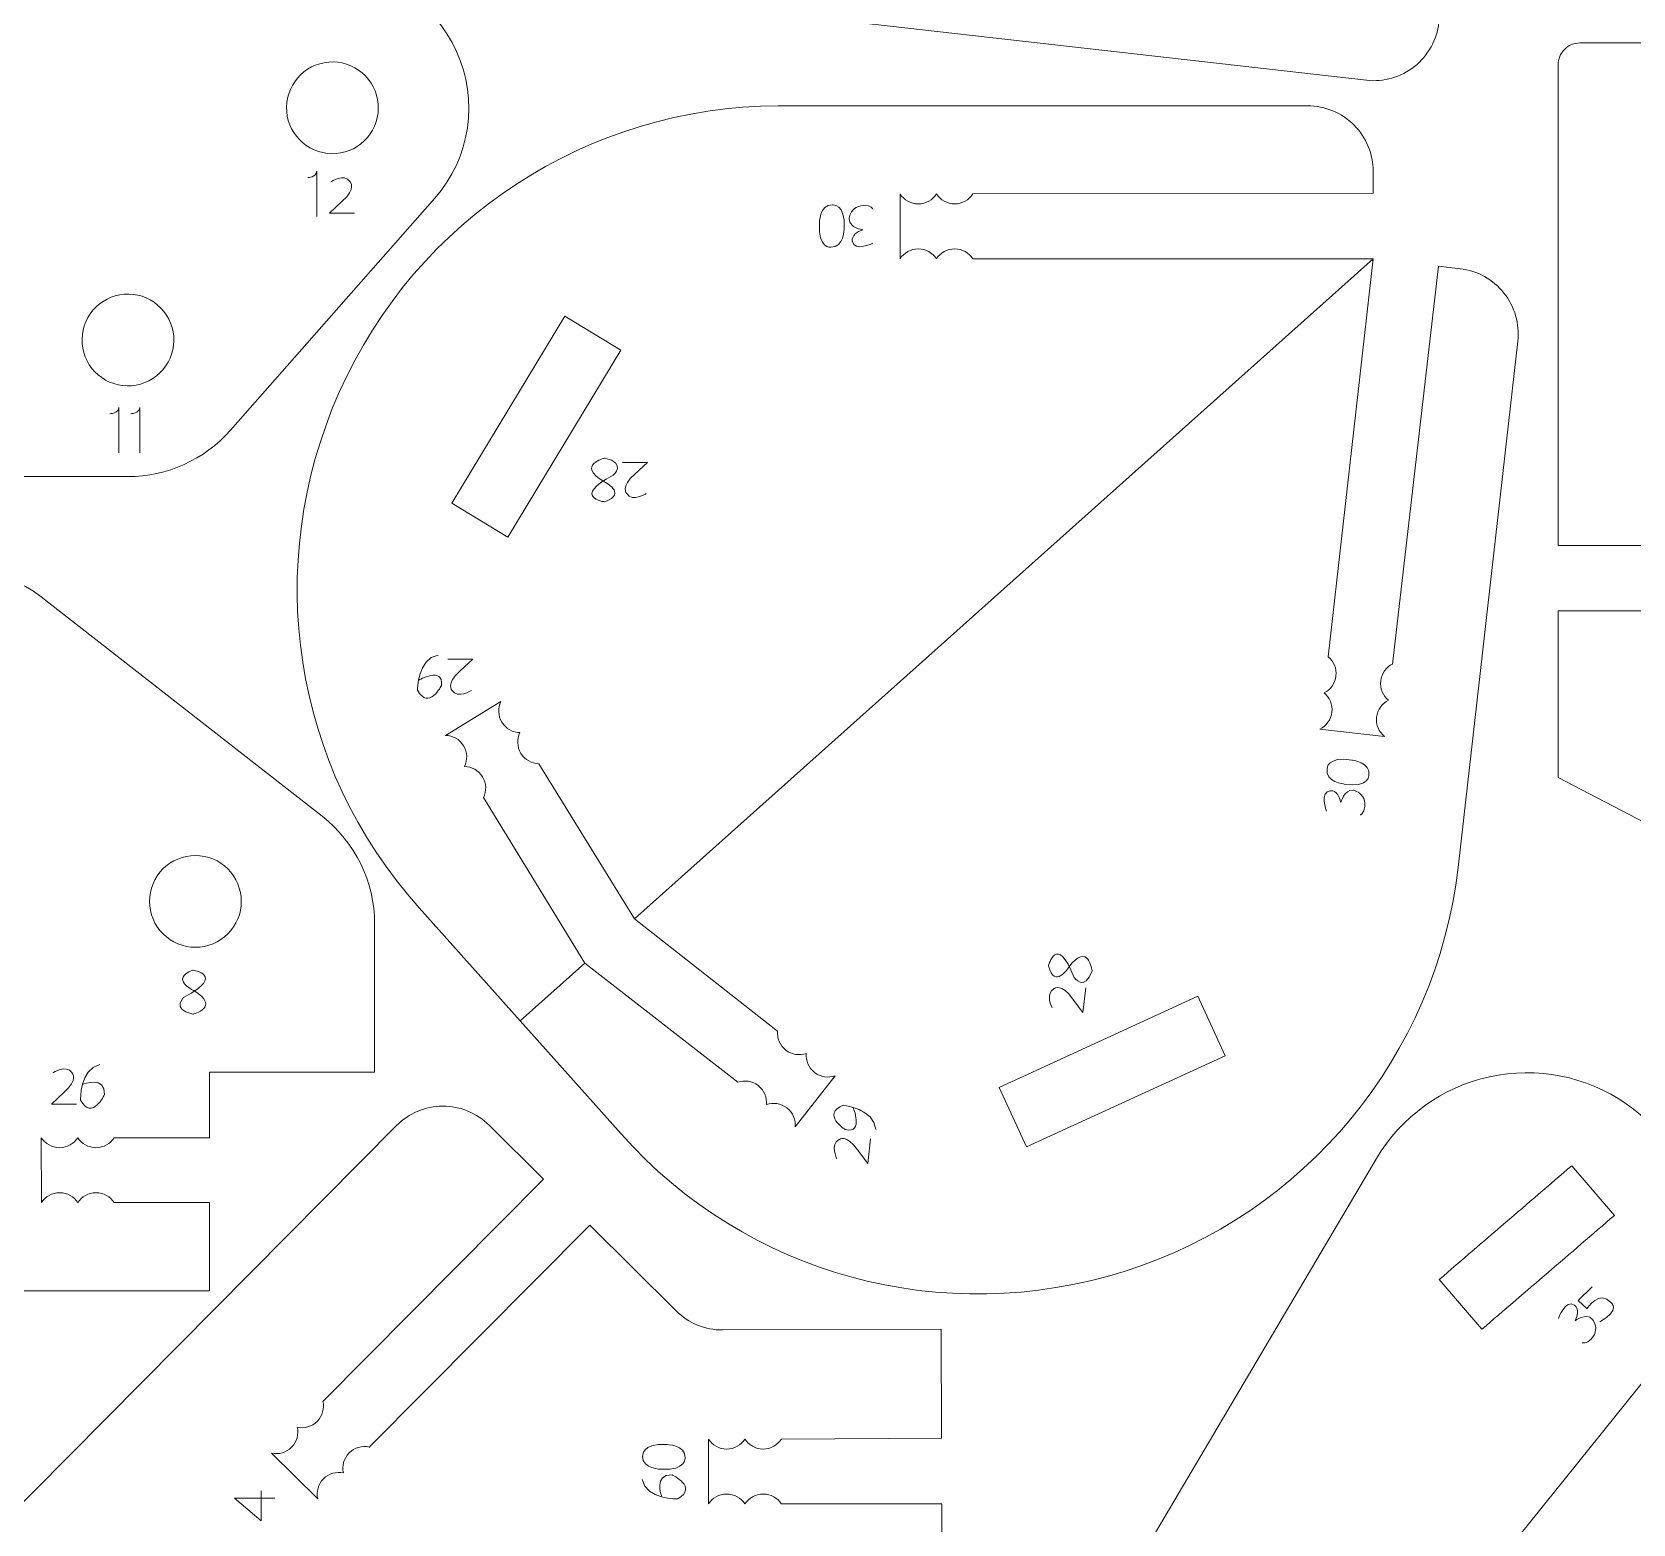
# Model space of a CAD drawing. Header units: centimetres. Extents: x -25 to 25, y -32.5 to 32.5.
# Drawn here: x -9.16 to -1.76, y 8.1 to 15 of the extents above; entities that cross this region are included whole.
import ezdxf

# ---------------------------------------------------------------- set-up
doc = ezdxf.new("R2010")
doc.units = ezdxf.units.CM
doc.header["$MEASUREMENT"] = 0
doc.layers.add('Capa 1', color=7, linetype='Continuous')

msp = doc.modelspace()

# ---------------------------------------------------------------- linework, layer by layer
at = {"layer": 'Capa 1', "color": 250, "lineweight": 9}
for points, knots in [([(-4.4838, 15.35362), (-4.4838, 15.35362), (-2.64451, 15.14214), (-2.64451, 15.14214), (-2.64451, 15.14214), (-2.64451, 15.14214), (-2.6559, 15.04178), (-2.6559, 15.04178), (-2.6559, 15.04178), (-2.66502, 14.96189), (-2.70548, 14.8889), (-2.7684, 14.83884), (-2.7684, 14.83884), (-2.83135, 14.78879), (-2.91121, 14.76575), (-2.99108, 14.77486), (-2.99108, 14.77486), (-2.99108, 14.77486), (-5.42422, 15.05064), (-5.42422, 15.05064), (-5.42422, 15.05064), (-6.2968, 15.15231), (-7.02818, 15.75715), (-7.29192, 16.59511), (-7.29192, 16.59511), (-7.55561, 17.43306), (-7.31284, 18.33845), (-6.65575, 18.92151), (-6.65575, 18.92151), (-6.65575, 18.92151), (-6.13315, 19.38819), (-6.13315, 19.38819), (-6.13315, 19.38819), (-6.13315, 19.38819), (-5.86635, 19.0894), (-5.86635, 19.0894), (-5.86635, 19.0894), (-5.86635, 19.0894), (-6.41764, 18.38209), (-6.41764, 18.38209)], [0, 0, 0, 0, 0.0909091, 0.0909091, 0.0909091, 0.0909091, 0.1818182, 0.1818182, 0.1818182, 0.1818182, 0.2727273, 0.2727273, 0.2727273, 0.2727273, 0.3636364, 0.3636364, 0.3636364, 0.3636364, 0.4545455, 0.4545455, 0.4545455, 0.4545455, 0.5454545, 0.5454545, 0.5454545, 0.5454545, 0.6363636, 0.6363636, 0.6363636, 0.6363636, 0.7272727, 0.7272727, 0.7272727, 0.7272727, 0.8181818, 0.8181818, 0.8181818, 0.8181818, 1, 1, 1, 1]), ([(-11.0886, 14.23164), (-11.0886, 14.23164), (-10.14392, 13.15748), (-10.14392, 13.15748), (-10.14392, 13.15748), (-10.02403, 13.02119), (-9.85147, 12.94305), (-9.66995, 12.94299), (-9.66995, 12.94299), (-9.66995, 12.94299), (-8.71816, 12.94254), (-8.71816, 12.94254), (-8.71816, 12.94254), (-8.53664, 12.94248), (-8.36397, 13.02037), (-8.24398, 13.15658), (-8.24398, 13.15658), (-8.24398, 13.15658), (-7.29828, 14.22984), (-7.29828, 14.22984), (-7.29828, 14.22984), (-7.13456, 14.4168), (-7.0955, 14.68231), (-7.19844, 14.9085), (-7.19844, 14.9085), (-7.30138, 15.13469), (-7.52335, 15.27964), (-7.77186, 15.27899), (-7.77186, 15.27899), (-7.77186, 15.27899), (-10.61403, 15.28034), (-10.61403, 15.28034), (-10.61403, 15.28034), (-10.86254, 15.27969), (-11.08765, 15.13357), (-11.18941, 14.90684), (-11.18941, 14.90684), (-11.29117, 14.68012), (-11.2533, 14.41775), (-11.0886, 14.23164)], [0, 0, 0, 0, 0.0909091, 0.0909091, 0.0909091, 0.0909091, 0.1818182, 0.1818182, 0.1818182, 0.1818182, 0.2727273, 0.2727273, 0.2727273, 0.2727273, 0.3636364, 0.3636364, 0.3636364, 0.3636364, 0.4545455, 0.4545455, 0.4545455, 0.4545455, 0.5454545, 0.5454545, 0.5454545, 0.5454545, 0.6363636, 0.6363636, 0.6363636, 0.6363636, 0.7272727, 0.7272727, 0.7272727, 0.7272727, 0.8181818, 0.8181818, 0.8181818, 0.8181818, 1, 1, 1, 1]), ([(-1.59954, 13.90392), (-1.59954, 14.39206), (-1.59954, 14.5118), (-1.59954, 14.84646), (-1.59954, 14.84646), (-1.59957, 14.87327), (-1.61023, 14.89896), (-1.62919, 14.91789), (-1.62919, 14.91789), (-1.64815, 14.93685), (-1.67375, 14.94749), (-1.70054, 14.94746), (-1.70054, 14.94746), (-1.70054, 14.94746), (-2.00355, 14.94746), (-2.00355, 14.94746), (-2.00355, 14.94746), (-2.03034, 14.94743), (-2.05605, 14.93677), (-2.07498, 14.91781), (-2.07498, 14.91781), (-2.09391, 14.89885), (-2.10455, 14.87327), (-2.10455, 14.84646), (-2.10455, 14.84646), (-2.10455, 14.84646), (-2.10455, 12.6245), (-2.10455, 12.6245), (-2.10455, 12.6245), (-2.10455, 12.6245), (-1.29656, 12.6245), (-1.29656, 12.6245), (-1.29656, 12.6245), (-1.29656, 12.6245), (-1.29656, 12.32151), (-1.29656, 12.32151), (-1.29656, 12.32151), (-1.29656, 12.32151), (-2.10455, 12.32151), (-2.10455, 12.32151), (-2.10455, 12.32151), (-2.10455, 12.32151), (-2.10455, 11.55049), (-2.10455, 11.55049), (-2.10455, 11.55049), (-2.10455, 11.55049), (-1.19556, 11.07792), (-1.19556, 11.07792), (-1.19556, 11.07792), (-1.19556, 11.07792), (-1.19556, 6.99895), (-1.19556, 6.99895), (-1.19556, 6.99895), (-1.19556, 6.99895), (-2.10455, 6.7275), (-2.10455, 6.7275), (-2.10455, 6.7275), (-2.10455, 6.7275), (-2.10455, 0.54521), (-2.10455, 0.54521), (-2.10455, 0.54521), (-2.10455, 0.54521), (-1.49855, 0.54521), (-1.49855, 0.54521), (-1.49855, 0.54521), (-1.49855, 0.54521), (-1.49855, 0.24219), (-1.49855, 0.24219), (-1.49855, 0.24219), (-1.49855, 0.24219), (-2.81152, 0.24219), (-2.81152, 0.24219), (-2.81152, 0.24219), (-2.81152, 0.24219), (-2.81152, -0.36378), (-2.81152, -0.36378), (-2.81152, -0.36378), (-2.81152, -0.36378), (-2.09609, -0.36241), (-2.09609, -0.36241)], [0, 0, 0, 0, 0.047619, 0.047619, 0.047619, 0.047619, 0.0952381, 0.0952381, 0.0952381, 0.0952381, 0.1428571, 0.1428571, 0.1428571, 0.1428571, 0.1904762, 0.1904762, 0.1904762, 0.1904762, 0.2380952, 0.2380952, 0.2380952, 0.2380952, 0.2857143, 0.2857143, 0.2857143, 0.2857143, 0.3333333, 0.3333333, 0.3333333, 0.3333333, 0.3809524, 0.3809524, 0.3809524, 0.3809524, 0.4285714, 0.4285714, 0.4285714, 0.4285714, 0.4761905, 0.4761905, 0.4761905, 0.4761905, 0.5238095, 0.5238095, 0.5238095, 0.5238095, 0.5714286, 0.5714286, 0.5714286, 0.5714286, 0.6190476, 0.6190476, 0.6190476, 0.6190476, 0.6666667, 0.6666667, 0.6666667, 0.6666667, 0.7142857, 0.7142857, 0.7142857, 0.7142857, 0.7619048, 0.7619048, 0.7619048, 0.7619048, 0.8095238, 0.8095238, 0.8095238, 0.8095238, 0.8571429, 0.8571429, 0.8571429, 0.8571429, 0.9047619, 0.9047619, 0.9047619, 0.9047619, 1, 1, 1, 1]), ([(-7.61059, 14.50992), (-7.64701, 14.46708), (-7.69894, 14.44045), (-7.75499, 14.4359), (-7.75499, 14.4359), (-7.81103, 14.43135), (-7.86679, 14.44942), (-7.90963, 14.48583), (-7.90963, 14.48583), (-7.95248, 14.52224), (-7.97911, 14.57418), (-7.98365, 14.63022), (-7.98365, 14.63022), (-7.9882, 14.68626), (-7.97013, 14.74202), (-7.93372, 14.78487), (-7.93372, 14.78487), (-7.89731, 14.82771), (-7.84537, 14.85434), (-7.78933, 14.85889), (-7.78933, 14.85889), (-7.73329, 14.86344), (-7.67753, 14.84537), (-7.63468, 14.80896), (-7.63468, 14.80896), (-7.59184, 14.77255), (-7.56521, 14.72061), (-7.56066, 14.66457), (-7.56066, 14.66457), (-7.55611, 14.60853), (-7.57418, 14.55277), (-7.61059, 14.50992)], [0, 0, 0, 0, 0.1111111, 0.1111111, 0.1111111, 0.1111111, 0.2222222, 0.2222222, 0.2222222, 0.2222222, 0.3333333, 0.3333333, 0.3333333, 0.3333333, 0.4444444, 0.4444444, 0.4444444, 0.4444444, 0.5555556, 0.5555556, 0.5555556, 0.5555556, 0.6666667, 0.6666667, 0.6666667, 0.6666667, 0.7777778, 0.7777778, 0.7777778, 0.7777778, 1, 1, 1, 1]), ([(-4.81057, 14.24941), (-4.81057, 14.24941), (-2.95916, 14.25222), (-2.95916, 14.25222), (-2.95916, 14.25222), (-2.95916, 14.25222), (-2.95917, 14.35323), (-2.95917, 14.35323), (-2.95917, 14.35323), (-2.95922, 14.43364), (-2.9912, 14.51072), (-3.04808, 14.56756), (-3.04808, 14.56756), (-3.10498, 14.62438), (-3.18174, 14.65628), (-3.26213, 14.65623), (-3.26213, 14.65623), (-3.26213, 14.65623), (-5.71084, 14.65646), (-5.71084, 14.65646), (-5.71084, 14.65646), (-6.58932, 14.65379), (-7.38422, 14.13524), (-7.74073, 13.33235), (-7.74073, 13.33235), (-8.09719, 12.52946), (-7.95802, 11.60248), (-7.37084, 10.94907), (-7.37084, 10.94907), (-7.37084, 10.94907), (-6.90417, 10.42646), (-6.90417, 10.42646), (-6.90417, 10.42646), (-6.90417, 10.42646), (-6.60539, 10.69327), (-6.60539, 10.69327), (-6.60539, 10.69327), (-6.60539, 10.69327), (-7.07344, 11.45821), (-7.07344, 11.45821)], [0, 0, 0, 0, 0.0909091, 0.0909091, 0.0909091, 0.0909091, 0.1818182, 0.1818182, 0.1818182, 0.1818182, 0.2727273, 0.2727273, 0.2727273, 0.2727273, 0.3636364, 0.3636364, 0.3636364, 0.3636364, 0.4545455, 0.4545455, 0.4545455, 0.4545455, 0.5454545, 0.5454545, 0.5454545, 0.5454545, 0.6363636, 0.6363636, 0.6363636, 0.6363636, 0.7272727, 0.7272727, 0.7272727, 0.7272727, 0.8181818, 0.8181818, 0.8181818, 0.8181818, 1, 1, 1, 1]), ([(-5.14745, 14.24941), (-5.12967, 14.22171), (-5.09859, 14.20335), (-5.06323, 14.20335), (-5.06323, 14.20335), (-5.02787, 14.20335), (-4.99679, 14.22171), (-4.97901, 14.24941)], [0, 0, 0, 0, 0.3333333, 0.3333333, 0.3333333, 0.3333333, 1, 1, 1, 1]), ([(-4.97901, 14.24941), (-4.96123, 14.22171), (-4.93015, 14.20335), (-4.89479, 14.20335), (-4.89479, 14.20335), (-4.85943, 14.20335), (-4.82835, 14.22171), (-4.81057, 14.24941)], [0, 0, 0, 0, 0.3333333, 0.3333333, 0.3333333, 0.3333333, 1, 1, 1, 1]), ([(-5.14761, 13.9494), (-5.12983, 13.9771), (-5.09875, 13.99546), (-5.06339, 13.99546), (-5.06339, 13.99546), (-5.02803, 13.99546), (-4.99695, 13.9771), (-4.97917, 13.9494)], [0, 0, 0, 0, 0.3333333, 0.3333333, 0.3333333, 0.3333333, 1, 1, 1, 1]), ([(-4.97917, 13.9494), (-4.96139, 13.9771), (-4.93031, 13.99546), (-4.89495, 13.99546), (-4.89495, 13.99546), (-4.85959, 13.99546), (-4.82851, 13.9771), (-4.81073, 13.9494)], [0, 0, 0, 0, 0.3333333, 0.3333333, 0.3333333, 0.3333333, 1, 1, 1, 1]), ([(-6.81744, 11.61465), (-6.81744, 11.61465), (-6.37581, 10.89828), (-6.37581, 10.89828), (-6.37581, 10.89828), (-6.37581, 10.89828), (-2.95919, 13.94923), (-2.95919, 13.94923), (-2.95919, 13.94923), (-2.95919, 13.94923), (-4.81073, 13.9494), (-4.81073, 13.9494)], [0, 0, 0, 0, 0.25, 0.25, 0.25, 0.25, 0.5, 0.5, 0.5, 0.5, 1, 1, 1, 1]), ([(-2.8696, 12.07581), (-2.8696, 12.07581), (-2.65813, 13.91511), (-2.65813, 13.91511), (-2.65813, 13.91511), (-2.65813, 13.91511), (-2.55776, 13.90371), (-2.55776, 13.90371), (-2.55776, 13.90371), (-2.47787, 13.8946), (-2.40489, 13.85414), (-2.35482, 13.79121), (-2.35482, 13.79121), (-2.30478, 13.72827), (-2.28173, 13.6484), (-2.29084, 13.56853), (-2.29084, 13.56853), (-2.29084, 13.56853), (-2.56662, 11.1354), (-2.56662, 11.1354), (-2.56662, 11.1354), (-2.66829, 10.26282), (-3.27313, 9.53143), (-4.11109, 9.26769), (-4.11109, 9.26769), (-4.94904, 9.004), (-5.85443, 9.24677), (-6.43749, 9.90386), (-6.43749, 9.90386), (-6.43749, 9.90386), (-6.90417, 10.42646), (-6.90417, 10.42646), (-6.90417, 10.42646), (-6.90417, 10.42646), (-6.60538, 10.69326), (-6.60538, 10.69326), (-6.60538, 10.69326), (-6.60538, 10.69326), (-5.89807, 10.14197), (-5.89807, 10.14197)], [0, 0, 0, 0, 0.0909091, 0.0909091, 0.0909091, 0.0909091, 0.1818182, 0.1818182, 0.1818182, 0.1818182, 0.2727273, 0.2727273, 0.2727273, 0.2727273, 0.3636364, 0.3636364, 0.3636364, 0.3636364, 0.4545455, 0.4545455, 0.4545455, 0.4545455, 0.5454545, 0.5454545, 0.5454545, 0.5454545, 0.6363636, 0.6363636, 0.6363636, 0.6363636, 0.7272727, 0.7272727, 0.7272727, 0.7272727, 0.8181818, 0.8181818, 0.8181818, 0.8181818, 1, 1, 1, 1]), ([(-8.55629, 13.43666), (-8.5927, 13.39381), (-8.64465, 13.36719), (-8.70069, 13.36264), (-8.70069, 13.36264), (-8.75673, 13.35808), (-8.81249, 13.37616), (-8.85534, 13.41257), (-8.85534, 13.41257), (-8.89818, 13.44898), (-8.92481, 13.50091), (-8.92936, 13.55696), (-8.92936, 13.55696), (-8.9339, 13.613), (-8.91583, 13.66876), (-8.87943, 13.71161), (-8.87943, 13.71161), (-8.84301, 13.75445), (-8.79107, 13.78108), (-8.73503, 13.78563), (-8.73503, 13.78563), (-8.67899, 13.79018), (-8.62323, 13.77211), (-8.58038, 13.73569), (-8.58038, 13.73569), (-8.53754, 13.69929), (-8.51091, 13.64735), (-8.50636, 13.59131), (-8.50636, 13.59131), (-8.50181, 13.53526), (-8.51989, 13.47951), (-8.55629, 13.43666)], [0, 0, 0, 0, 0.1111111, 0.1111111, 0.1111111, 0.1111111, 0.2222222, 0.2222222, 0.2222222, 0.2222222, 0.3333333, 0.3333333, 0.3333333, 0.3333333, 0.4444444, 0.4444444, 0.4444444, 0.4444444, 0.5555556, 0.5555556, 0.5555556, 0.5555556, 0.6666667, 0.6666667, 0.6666667, 0.6666667, 0.7777778, 0.7777778, 0.7777778, 0.7777778, 1, 1, 1, 1]), ([(-6.69757, 13.68352), (-6.69757, 13.68352), (-7.21984, 12.81905), (-7.21984, 12.81905), (-7.21984, 12.81905), (-7.21984, 12.81905), (-6.96047, 12.66236), (-6.96047, 12.66236), (-6.96047, 12.66236), (-6.96047, 12.66236), (-6.96047, 12.66236), (-6.96047, 12.66236), (-6.96047, 12.66236), (-6.96047, 12.66236), (-6.43822, 13.52686), (-6.43822, 13.52686), (-6.43822, 13.52686), (-6.43822, 13.52686), (-6.43822, 13.52686), (-6.43822, 13.52686), (-6.43822, 13.52686), (-6.43822, 13.52686), (-6.69757, 13.68352), (-6.69757, 13.68352)], [0, 0, 0, 0, 0.1428571, 0.1428571, 0.1428571, 0.1428571, 0.2857143, 0.2857143, 0.2857143, 0.2857143, 0.4285714, 0.4285714, 0.4285714, 0.4285714, 0.5714286, 0.5714286, 0.5714286, 0.5714286, 0.7142857, 0.7142857, 0.7142857, 0.7142857, 1, 1, 1, 1]), ([(-8.78148, 9.8854), (-8.78148, 9.8854), (-8.34007, 9.8854), (-8.34007, 9.8854), (-8.34007, 9.8854), (-8.34007, 9.8854), (-8.34007, 10.18857), (-8.34007, 10.18857), (-8.34007, 10.18857), (-8.34007, 10.18857), (-7.57704, 10.18857), (-7.57704, 10.18857), (-7.57704, 10.18857), (-7.57704, 10.18857), (-7.57704, 10.87427), (-7.57704, 10.87427), (-7.57704, 10.87427), (-7.57707, 11.06881), (-7.66656, 11.25237), (-7.81991, 11.37207), (-7.81991, 11.37207), (-7.81991, 11.37207), (-9.11915, 12.38665), (-9.11915, 12.38665), (-9.11915, 12.38665), (-9.30335, 12.5297), (-9.55298, 12.55522), (-9.76231, 12.4524), (-9.76231, 12.4524), (-9.97164, 12.34959), (-10.10403, 12.13966), (-10.10341, 11.90644), (-10.10341, 11.90644), (-10.10341, 11.90644), (-10.10341, 10.18857), (-10.10341, 10.18857), (-10.10341, 10.18857), (-10.10341, 10.18857), (-9.55978, 10.18857), (-9.55978, 10.18857), (-9.55978, 10.18857), (-9.55978, 10.18857), (-9.55978, 9.17802), (-9.55978, 9.17802), (-9.55978, 9.17802), (-9.55978, 9.17802), (-8.34007, 9.17802), (-8.34007, 9.17802), (-8.34007, 9.17802), (-8.34007, 9.17802), (-8.34007, 9.58539), (-8.34007, 9.58539), (-8.34007, 9.58539), (-8.34007, 9.58539), (-8.78132, 9.58539), (-8.78132, 9.58539)], [0, 0, 0, 0, 0.0666667, 0.0666667, 0.0666667, 0.0666667, 0.1333333, 0.1333333, 0.1333333, 0.1333333, 0.2, 0.2, 0.2, 0.2, 0.2666667, 0.2666667, 0.2666667, 0.2666667, 0.3333333, 0.3333333, 0.3333333, 0.3333333, 0.4, 0.4, 0.4, 0.4, 0.4666667, 0.4666667, 0.4666667, 0.4666667, 0.5333333, 0.5333333, 0.5333333, 0.5333333, 0.6, 0.6, 0.6, 0.6, 0.6666667, 0.6666667, 0.6666667, 0.6666667, 0.7333333, 0.7333333, 0.7333333, 0.7333333, 0.8, 0.8, 0.8, 0.8, 0.8666667, 0.8666667, 0.8666667, 0.8666667, 1, 1, 1, 1]), ([(-3.1867, 11.9421), (-3.15718, 11.95665), (-3.13543, 11.98546), (-3.13144, 12.0206), (-3.13144, 12.0206), (-3.12746, 12.05573), (-3.1422, 12.08868), (-3.16772, 12.10947)], [0, 0, 0, 0, 0.3333333, 0.3333333, 0.3333333, 0.3333333, 1, 1, 1, 1]), ([(-2.88859, 11.90845), (-2.91411, 11.92924), (-2.92885, 11.96219), (-2.92486, 11.99732), (-2.92486, 11.99732), (-2.92088, 12.03246), (-2.89913, 12.06127), (-2.8696, 12.07581)], [0, 0, 0, 0, 0.3333333, 0.3333333, 0.3333333, 0.3333333, 1, 1, 1, 1]), ([(-3.20569, 11.77474), (-3.17616, 11.78928), (-3.15442, 11.81809), (-3.15043, 11.85323), (-3.15043, 11.85323), (-3.14644, 11.88836), (-3.16118, 11.92132), (-3.1867, 11.9421)], [0, 0, 0, 0, 0.3333333, 0.3333333, 0.3333333, 0.3333333, 1, 1, 1, 1]), ([(-6.99295, 11.90219), (-7.00733, 11.87259), (-7.00681, 11.83649), (-6.98839, 11.80631), (-6.98839, 11.80631), (-6.96997, 11.77613), (-6.9381, 11.75917), (-6.9052, 11.75842)], [0, 0, 0, 0, 0.3333333, 0.3333333, 0.3333333, 0.3333333, 1, 1, 1, 1]), ([(-2.90757, 11.74108), (-2.93309, 11.76187), (-2.94783, 11.79482), (-2.94385, 11.82996), (-2.94385, 11.82996), (-2.93986, 11.86509), (-2.91812, 11.8939), (-2.88859, 11.90845)], [0, 0, 0, 0, 0.3333333, 0.3333333, 0.3333333, 0.3333333, 1, 1, 1, 1]), ([(-7.24895, 11.74576), (-7.21604, 11.74501), (-7.18417, 11.72805), (-7.16575, 11.69787), (-7.16575, 11.69787), (-7.14733, 11.66768), (-7.14681, 11.63159), (-7.16119, 11.60198)], [0, 0, 0, 0, 0.3333333, 0.3333333, 0.3333333, 0.3333333, 1, 1, 1, 1]), ([(-6.9052, 11.75842), (-6.91958, 11.72881), (-6.91906, 11.69272), (-6.90063, 11.66254), (-6.90063, 11.66254), (-6.88221, 11.63235), (-6.85035, 11.61539), (-6.81744, 11.61465)], [0, 0, 0, 0, 0.3333333, 0.3333333, 0.3333333, 0.3333333, 1, 1, 1, 1]), ([(-7.16119, 11.60198), (-7.12828, 11.60124), (-7.09642, 11.58427), (-7.078, 11.55409), (-7.078, 11.55409), (-7.05958, 11.52391), (-7.05906, 11.48782), (-7.07344, 11.45821)], [0, 0, 0, 0, 0.3333333, 0.3333333, 0.3333333, 0.3333333, 1, 1, 1, 1]), ([(-8.19356, 10.97826), (-8.19353, 10.92203), (-8.21583, 10.86809), (-8.25556, 10.8283), (-8.25556, 10.8283), (-8.2953, 10.78852), (-8.34947, 10.76615), (-8.4057, 10.76612), (-8.4057, 10.76612), (-8.46193, 10.76608), (-8.51587, 10.78838), (-8.55565, 10.82811), (-8.55565, 10.82811), (-8.59543, 10.86785), (-8.61781, 10.92203), (-8.61784, 10.97826), (-8.61784, 10.97826), (-8.61787, 11.03448), (-8.59557, 11.08842), (-8.55584, 11.1282), (-8.55584, 11.1282), (-8.51611, 11.16798), (-8.46193, 11.19035), (-8.4057, 11.19039), (-8.4057, 11.19039), (-8.34947, 11.19043), (-8.29554, 11.16812), (-8.25575, 11.12839), (-8.25575, 11.12839), (-8.21597, 11.08866), (-8.1936, 11.03448), (-8.19356, 10.97826)], [0, 0, 0, 0, 0.1111111, 0.1111111, 0.1111111, 0.1111111, 0.2222222, 0.2222222, 0.2222222, 0.2222222, 0.3333333, 0.3333333, 0.3333333, 0.3333333, 0.4444444, 0.4444444, 0.4444444, 0.4444444, 0.5555556, 0.5555556, 0.5555556, 0.5555556, 0.6666667, 0.6666667, 0.6666667, 0.6666667, 0.7777778, 0.7777778, 0.7777778, 0.7777778, 1, 1, 1, 1]), ([(-3.64458, 10.26462), (-3.64458, 10.26462), (-4.56241, 9.84312), (-4.56241, 9.84312), (-4.56241, 9.84312), (-4.56241, 9.84312), (-4.68886, 10.1185), (-4.68886, 10.1185), (-4.68886, 10.1185), (-4.68886, 10.1185), (-4.68886, 10.1185), (-4.68886, 10.1185), (-4.68886, 10.1185), (-4.68886, 10.1185), (-3.77101, 10.53998), (-3.77101, 10.53998), (-3.77101, 10.53998), (-3.77101, 10.53998), (-3.77101, 10.53998), (-3.77101, 10.53998), (-3.77101, 10.53998), (-3.77101, 10.53998), (-3.64458, 10.26462), (-3.64458, 10.26462)], [0, 0, 0, 0, 0.1428571, 0.1428571, 0.1428571, 0.1428571, 0.2857143, 0.2857143, 0.2857143, 0.2857143, 0.4285714, 0.4285714, 0.4285714, 0.4285714, 0.5714286, 0.5714286, 0.5714286, 0.5714286, 0.7142857, 0.7142857, 0.7142857, 0.7142857, 1, 1, 1, 1]), ([(-5.58081, 10.2753), (-5.61186, 10.26435), (-5.64766, 10.26894), (-5.67557, 10.29065), (-5.67557, 10.29065), (-5.70349, 10.31236), (-5.71675, 10.34593), (-5.71378, 10.37871)], [0, 0, 0, 0, 0.3333333, 0.3333333, 0.3333333, 0.3333333, 1, 1, 1, 1]), ([(-5.44785, 10.17191), (-5.47888, 10.16096), (-5.51469, 10.16554), (-5.54261, 10.18725), (-5.54261, 10.18725), (-5.57052, 10.20895), (-5.58378, 10.24253), (-5.58081, 10.2753)], [0, 0, 0, 0, 0.3333333, 0.3333333, 0.3333333, 0.3333333, 1, 1, 1, 1]), ([(-5.76511, 10.03858), (-5.76214, 10.07136), (-5.77541, 10.10493), (-5.80332, 10.12664), (-5.80332, 10.12664), (-5.83123, 10.14834), (-5.86703, 10.15293), (-5.89807, 10.14197)], [0, 0, 0, 0, 0.3333333, 0.3333333, 0.3333333, 0.3333333, 1, 1, 1, 1]), ([(-1.61941, 8.87161), (-1.61941, 8.87161), (-2.84355, 7.3494), (-2.84355, 7.3494), (-2.84355, 7.3494), (-3.12914, 6.99146), (-3.18921, 6.50289), (-2.99927, 6.08618), (-2.99927, 6.08618), (-2.99927, 6.08618), (-2.73709, 5.51134), (-2.73709, 5.51134), (-2.73709, 5.51134), (-2.30864, 4.57176), (-2.24149, 3.50795), (-2.54884, 2.52209), (-2.54884, 2.52209), (-2.3319, 2.4169), (-2.19778, 2.19329), (-2.20718, 1.95238), (-2.20718, 1.95238), (-2.21655, 1.71145), (-2.36395, 1.5004), (-2.58843, 1.41244), (-2.58843, 1.41244), (-2.81291, 1.32446), (-3.06816, 1.37772), (-3.23873, 1.54809), (-3.23873, 1.54809), (-3.40932, 1.71848), (-3.46429, 1.96995), (-3.37657, 2.19454), (-3.37657, 2.19454), (-3.08063, 2.95931), (-3.16654, 3.81999), (-3.60728, 4.51154), (-3.60728, 4.51154), (-3.60728, 4.51154), (-3.9469, 5.04431), (-3.9469, 5.04431), (-3.9469, 5.04431), (-4.52036, 5.94428), (-4.54018, 7.08894), (-3.99716, 8.00757), (-3.99716, 8.00757), (-3.99716, 8.00757), (-2.9447, 9.78897), (-2.9447, 9.78897), (-2.9447, 9.78897), (-2.83036, 9.98218), (-2.64082, 10.11915), (-2.42149, 10.16709), (-2.42149, 10.16709), (-2.20213, 10.21499), (-1.97369, 10.17025), (-1.78919, 10.04234), (-1.78919, 10.04234), (-1.60469, 9.91441), (-1.48167, 9.71553), (-1.44962, 9.49331), (-1.44962, 9.49331), (-1.41754, 9.27112), (-1.47858, 9.04647), (-1.61941, 8.87161)], [0, 0, 0, 0, 0.0588235, 0.0588235, 0.0588235, 0.0588235, 0.1176471, 0.1176471, 0.1176471, 0.1176471, 0.1764706, 0.1764706, 0.1764706, 0.1764706, 0.2352941, 0.2352941, 0.2352941, 0.2352941, 0.2941176, 0.2941176, 0.2941176, 0.2941176, 0.3529412, 0.3529412, 0.3529412, 0.3529412, 0.4117647, 0.4117647, 0.4117647, 0.4117647, 0.4705882, 0.4705882, 0.4705882, 0.4705882, 0.5294118, 0.5294118, 0.5294118, 0.5294118, 0.5882353, 0.5882353, 0.5882353, 0.5882353, 0.6470588, 0.6470588, 0.6470588, 0.6470588, 0.7058824, 0.7058824, 0.7058824, 0.7058824, 0.7647059, 0.7647059, 0.7647059, 0.7647059, 0.8235294, 0.8235294, 0.8235294, 0.8235294, 0.8823529, 0.8823529, 0.8823529, 0.8823529, 1, 1, 1, 1]), ([(-7.81609, 8.66641), (-7.81609, 8.66641), (-6.79676, 9.69427), (-6.79676, 9.69427), (-6.79676, 9.69427), (-6.79676, 9.69427), (-7.04767, 9.94326), (-7.04767, 9.94326), (-7.04767, 9.94326), (-7.10465, 9.99986), (-7.1818, 10.03149), (-7.26209, 10.03123), (-7.26209, 10.03123), (-7.3424, 10.03097), (-7.41958, 9.99854), (-7.47618, 9.94158), (-7.47618, 9.94158), (-7.47618, 9.94158), (-10.168, 7.22855), (-10.168, 7.22855), (-10.168, 7.22855), (-10.39868, 6.99776), (-10.46761, 6.65075), (-10.34269, 6.3493), (-10.34269, 6.3493), (-10.21775, 6.04788), (-9.91755, 5.85139), (-9.59125, 5.85146), (-9.59125, 5.85146), (-9.59125, 5.85146), (-6.46035, 5.86376), (-6.46035, 5.86376), (-6.46035, 5.86376), (-6.46035, 5.86376), (-6.46748, 7.68172), (-6.46748, 7.68172), (-6.46748, 7.68172), (-6.46748, 7.68172), (-4.9525, 7.68768), (-4.9525, 7.68768), (-4.9525, 7.68768), (-4.9525, 7.68768), (-4.95449, 8.19265), (-4.95449, 8.19265), (-4.95449, 8.19265), (-4.95449, 8.19265), (-5.69606, 8.19206), (-5.69606, 8.19206)], [0, 0, 0, 0, 0.0769231, 0.0769231, 0.0769231, 0.0769231, 0.1538462, 0.1538462, 0.1538462, 0.1538462, 0.2307692, 0.2307692, 0.2307692, 0.2307692, 0.3076923, 0.3076923, 0.3076923, 0.3076923, 0.3846154, 0.3846154, 0.3846154, 0.3846154, 0.4615385, 0.4615385, 0.4615385, 0.4615385, 0.5384615, 0.5384615, 0.5384615, 0.5384615, 0.6153846, 0.6153846, 0.6153846, 0.6153846, 0.6923077, 0.6923077, 0.6923077, 0.6923077, 0.7692308, 0.7692308, 0.7692308, 0.7692308, 0.8461538, 0.8461538, 0.8461538, 0.8461538, 1, 1, 1, 1]), ([(-5.63214, 9.93517), (-5.62918, 9.96796), (-5.64243, 10.00154), (-5.67035, 10.02324), (-5.67035, 10.02324), (-5.69827, 10.04495), (-5.73407, 10.04953), (-5.76511, 10.03858)], [0, 0, 0, 0, 0.3333333, 0.3333333, 0.3333333, 0.3333333, 1, 1, 1, 1]), ([(-9.11836, 9.8854), (-9.10058, 9.8577), (-9.0695, 9.83934), (-9.03414, 9.83934), (-9.03414, 9.83934), (-8.99878, 9.83934), (-8.9677, 9.8577), (-8.94992, 9.8854)], [0, 0, 0, 0, 0.3333333, 0.3333333, 0.3333333, 0.3333333, 1, 1, 1, 1]), ([(-8.94992, 9.8854), (-8.93214, 9.8577), (-8.90106, 9.83934), (-8.8657, 9.83934), (-8.8657, 9.83934), (-8.83034, 9.83934), (-8.79926, 9.8577), (-8.78148, 9.8854)], [0, 0, 0, 0, 0.3333333, 0.3333333, 0.3333333, 0.3333333, 1, 1, 1, 1]), ([(-2.04128, 9.7561), (-2.04128, 9.7561), (-1.84386, 9.52624), (-1.84386, 9.52624), (-1.84386, 9.52624), (-2.04818, 9.35077), (-2.25252, 9.17531), (-2.45683, 8.99983), (-2.45683, 8.99983), (-2.45683, 8.99983), (-2.65425, 9.22971), (-2.65425, 9.22971), (-2.65425, 9.22971), (-2.44991, 9.40517), (-2.2456, 9.58064), (-2.04128, 9.7561)], [0, 0, 0, 0, 0.2, 0.2, 0.2, 0.2, 0.4, 0.4, 0.4, 0.4, 0.6, 0.6, 0.6, 0.6, 1, 1, 1, 1]), ([(-9.1182, 9.58539), (-9.10042, 9.61309), (-9.06934, 9.63145), (-9.03398, 9.63145), (-9.03398, 9.63145), (-8.99862, 9.63145), (-8.96754, 9.61309), (-8.94976, 9.58539)], [0, 0, 0, 0, 0.3333333, 0.3333333, 0.3333333, 0.3333333, 1, 1, 1, 1]), ([(-8.94976, 9.58539), (-8.93198, 9.61309), (-8.9009, 9.63145), (-8.86554, 9.63145), (-8.86554, 9.63145), (-8.83018, 9.63145), (-8.7991, 9.61309), (-8.78132, 9.58539)], [0, 0, 0, 0, 0.3333333, 0.3333333, 0.3333333, 0.3333333, 1, 1, 1, 1]), ([(-5.69622, 8.49207), (-5.69622, 8.49207), (-4.95567, 8.49564), (-4.95567, 8.49564), (-4.95567, 8.49564), (-4.95567, 8.49564), (-4.95766, 9.00063), (-4.95766, 9.00063), (-4.95766, 9.00063), (-4.95766, 9.00063), (-5.96763, 8.99667), (-5.96763, 8.99667), (-5.96763, 8.99667), (-6.04802, 8.99635), (-6.12518, 9.02796), (-6.18224, 9.08456), (-6.18224, 9.08456), (-6.18224, 9.08456), (-6.58165, 9.48086), (-6.58165, 9.48086), (-6.58165, 9.48086), (-6.58165, 9.48086), (-7.60296, 8.45527), (-7.60296, 8.45527)], [0, 0, 0, 0, 0.1428571, 0.1428571, 0.1428571, 0.1428571, 0.2857143, 0.2857143, 0.2857143, 0.2857143, 0.4285714, 0.4285714, 0.4285714, 0.4285714, 0.5714286, 0.5714286, 0.5714286, 0.5714286, 0.7142857, 0.7142857, 0.7142857, 0.7142857, 1, 1, 1, 1]), ([(-7.9347, 8.54681), (-7.90251, 8.53993), (-7.86759, 8.54907), (-7.84269, 8.57418), (-7.84269, 8.57418), (-7.81779, 8.59928), (-7.80894, 8.63428), (-7.81609, 8.66641)], [0, 0, 0, 0, 0.3333333, 0.3333333, 0.3333333, 0.3333333, 1, 1, 1, 1]), ([(-8.0533, 8.42721), (-8.02112, 8.42033), (-7.9862, 8.42947), (-7.9613, 8.45458), (-7.9613, 8.45458), (-7.9364, 8.47968), (-7.92755, 8.51468), (-7.9347, 8.54681)], [0, 0, 0, 0, 0.3333333, 0.3333333, 0.3333333, 0.3333333, 1, 1, 1, 1]), ([(-7.72156, 8.33567), (-7.72871, 8.3678), (-7.71986, 8.4028), (-7.69496, 8.4279), (-7.69496, 8.4279), (-7.67007, 8.45301), (-7.63514, 8.46215), (-7.60296, 8.45527)], [0, 0, 0, 0, 0.3333333, 0.3333333, 0.3333333, 0.3333333, 1, 1, 1, 1]), ([(-6.0331, 8.49207), (-6.01532, 8.46437), (-5.98424, 8.44601), (-5.94888, 8.44601), (-5.94888, 8.44601), (-5.91352, 8.44601), (-5.88244, 8.46437), (-5.86466, 8.49207)], [0, 0, 0, 0, 0.3333333, 0.3333333, 0.3333333, 0.3333333, 1, 1, 1, 1]), ([(-5.86466, 8.49207), (-5.84688, 8.46437), (-5.8158, 8.44601), (-5.78044, 8.44601), (-5.78044, 8.44601), (-5.74508, 8.44601), (-5.714, 8.46437), (-5.69622, 8.49207)], [0, 0, 0, 0, 0.3333333, 0.3333333, 0.3333333, 0.3333333, 1, 1, 1, 1]), ([(-7.84017, 8.21607), (-7.84732, 8.2482), (-7.83847, 8.2832), (-7.81357, 8.3083), (-7.81357, 8.3083), (-7.78867, 8.33341), (-7.75375, 8.34255), (-7.72156, 8.33567)], [0, 0, 0, 0, 0.3333333, 0.3333333, 0.3333333, 0.3333333, 1, 1, 1, 1]), ([(-6.03294, 8.19206), (-6.01516, 8.21976), (-5.98408, 8.23812), (-5.94872, 8.23812), (-5.94872, 8.23812), (-5.91336, 8.23812), (-5.88228, 8.21976), (-5.8645, 8.19206)], [0, 0, 0, 0, 0.3333333, 0.3333333, 0.3333333, 0.3333333, 1, 1, 1, 1]), ([(-5.8645, 8.19206), (-5.84672, 8.21976), (-5.81564, 8.23812), (-5.78028, 8.23812), (-5.78028, 8.23812), (-5.74492, 8.23812), (-5.71384, 8.21976), (-5.69606, 8.19206)], [0, 0, 0, 0, 0.3333333, 0.3333333, 0.3333333, 0.3333333, 1, 1, 1, 1])]:
    msp.add_open_spline(points, degree=3, knots=knots, dxfattribs=at)
at = {"layer": 'Capa 1', "color": 22, "lineweight": 5}
for points in [[(-7.8867, 14.3247), (-7.8867, 14.3247), (-7.84629, 14.32635), (-7.84465, 14.35412)], [(-7.84465, 14.35412), (-7.84465, 14.35412), (-7.84465, 14.14461), (-7.84465, 14.14461)], [(-8.80164, 13.23277), (-8.80164, 13.23277), (-8.76123, 13.23442), (-8.75959, 13.26219)], [(-8.75959, 13.26219), (-8.75959, 13.26219), (-8.75959, 13.05268), (-8.75959, 13.05268)], [(-8.70454, 13.23277), (-8.70454, 13.23277), (-8.66413, 13.23442), (-8.66249, 13.26219)], [(-8.66249, 13.26219), (-8.66249, 13.26219), (-8.66249, 13.05268), (-8.66249, 13.05268)]]:
    msp.add_open_spline(points, degree=3, dxfattribs=at)
for points, knots in [([(-7.77935, 14.30573), (-7.77935, 14.30573), (-7.71752, 14.34654), (-7.69036, 14.30573), (-7.69036, 14.30573), (-7.69036, 14.30573), (-7.65944, 14.27483), (-7.72743, 14.21549)], [0, 0, 0, 0, 0.3333333, 0.3333333, 0.3333333, 0.3333333, 1, 1, 1, 1]), ([(-7.72743, 14.21549), (-7.72743, 14.21549), (-7.78551, 14.16111), (-7.78551, 14.16111), (-7.78551, 14.16111), (-7.78551, 14.16111), (-7.67019, 14.16111), (-7.67019, 14.16111)], [0, 0, 0, 0, 0.3333333, 0.3333333, 0.3333333, 0.3333333, 1, 1, 1, 1]), ([(-5.4669, 14.00283), (-5.4669, 14.00283), (-5.52657, 13.99518), (-5.52058, 14.11202), (-5.52058, 14.11202), (-5.52058, 14.11202), (-5.52054, 14.20107), (-5.45958, 14.19883)], [0, 0, 0, 0, 0.3333333, 0.3333333, 0.3333333, 0.3333333, 1, 1, 1, 1]), ([(-5.45958, 14.19861), (-5.45958, 14.19861), (-5.39996, 14.2063), (-5.40597, 14.0894), (-5.40597, 14.0894), (-5.40597, 14.0894), (-5.40597, 14.00034), (-5.4669, 14.00264)], [0, 0, 0, 0, 0.3333333, 0.3333333, 0.3333333, 0.3333333, 1, 1, 1, 1]), ([(-5.27249, 14.1789), (-5.27249, 14.1789), (-5.27972, 14.19738), (-5.31577, 14.19618), (-5.31577, 14.19618), (-5.33448, 14.19556), (-5.34788, 14.18887), (-5.3576, 14.18122), (-5.3576, 14.18122), (-5.3813, 14.16252), (-5.38252, 14.13348), (-5.38252, 14.13348), (-5.38252, 14.13348), (-5.3813, 14.09177), (-5.32008, 14.08373), (-5.32008, 14.08373), (-5.32008, 14.08373), (-5.38004, 14.06144), (-5.36767, 14.02931), (-5.36767, 14.02931), (-5.36767, 14.02931), (-5.35903, 13.97988), (-5.27249, 14.02187), (-5.27249, 14.02187)], [0, 0, 0, 0, 0.1428571, 0.1428571, 0.1428571, 0.1428571, 0.2857143, 0.2857143, 0.2857143, 0.2857143, 0.4285714, 0.4285714, 0.4285714, 0.4285714, 0.5714286, 0.5714286, 0.5714286, 0.5714286, 0.7142857, 0.7142857, 0.7142857, 0.7142857, 1, 1, 1, 1]), ([(-6.5174, 12.9195), (-6.5174, 12.9195), (-6.40559, 12.86579), (-6.51266, 12.82532), (-6.51266, 12.82532), (-6.51266, 12.82532), (-6.66936, 12.8465), (-6.47335, 12.94917), (-6.47335, 12.94917), (-6.47335, 12.94917), (-6.40969, 13.00454), (-6.513, 13.02818), (-6.513, 13.02818), (-6.513, 13.02818), (-6.64641, 12.99688), (-6.5174, 12.9195)], [0, 0, 0, 0, 0.2, 0.2, 0.2, 0.2, 0.4, 0.4, 0.4, 0.4, 0.6, 0.6, 0.6, 0.6, 1, 1, 1, 1]), ([(-6.37396, 12.95375), (-6.37396, 12.95375), (-6.31588, 13.00813), (-6.31588, 13.00813), (-6.31588, 13.00813), (-6.31588, 13.00813), (-6.4312, 13.00813), (-6.4312, 13.00813)], [0, 0, 0, 0, 0.3333333, 0.3333333, 0.3333333, 0.3333333, 1, 1, 1, 1]), ([(-6.32204, 12.86351), (-6.32204, 12.86351), (-6.38387, 12.8227), (-6.41103, 12.86351), (-6.41103, 12.86351), (-6.41103, 12.86351), (-6.44195, 12.89441), (-6.37396, 12.95375)], [0, 0, 0, 0, 0.3333333, 0.3333333, 0.3333333, 0.3333333, 1, 1, 1, 1]), ([(-7.37415, 12.00107), (-7.37415, 12.00107), (-7.25948, 12.06586), (-7.2677, 11.9774), (-7.2677, 11.9774), (-7.2677, 11.9774), (-7.32738, 11.85777), (-7.37903, 11.95548), (-7.37903, 11.95548), (-7.37903, 11.95548), (-7.37856, 12.10061), (-7.28396, 12.11686)], [0, 0, 0, 0, 0.25, 0.25, 0.25, 0.25, 0.5, 0.5, 0.5, 0.5, 1, 1, 1, 1]), ([(-7.18179, 12.04397), (-7.18179, 12.04397), (-7.12371, 12.09835), (-7.12371, 12.09835), (-7.12371, 12.09835), (-7.12371, 12.09835), (-7.23903, 12.09835), (-7.23903, 12.09835)], [0, 0, 0, 0, 0.3333333, 0.3333333, 0.3333333, 0.3333333, 1, 1, 1, 1]), ([(-7.12987, 11.95373), (-7.12987, 11.95373), (-7.1917, 11.91292), (-7.21886, 11.95373), (-7.21886, 11.95373), (-7.21886, 11.95373), (-7.24978, 11.98463), (-7.18179, 12.04397)], [0, 0, 0, 0, 0.3333333, 0.3333333, 0.3333333, 0.3333333, 1, 1, 1, 1]), ([(-3.17278, 11.59087), (-3.17278, 11.59087), (-3.17365, 11.65102), (-3.05823, 11.6319), (-3.05823, 11.6319), (-3.05823, 11.6319), (-2.96975, 11.62182), (-2.97885, 11.5615)], [0, 0, 0, 0, 0.3333333, 0.3333333, 0.3333333, 0.3333333, 1, 1, 1, 1]), ([(-2.97907, 11.56153), (-2.97907, 11.56153), (-2.97815, 11.50142), (-3.09362, 11.52057), (-3.09362, 11.52057), (-3.09362, 11.52057), (-3.18212, 11.5306), (-3.17296, 11.59089)], [0, 0, 0, 0, 0.3333333, 0.3333333, 0.3333333, 0.3333333, 1, 1, 1, 1]), ([(-3.01974, 11.37785), (-3.01974, 11.37785), (-3.00056, 11.38295), (-2.99769, 11.41891), (-2.99769, 11.41891), (-2.9962, 11.43757), (-3.00134, 11.45164), (-3.00784, 11.46216), (-3.00784, 11.46216), (-3.02375, 11.48781), (-3.05247, 11.4923), (-3.05247, 11.4923), (-3.05247, 11.4923), (-3.09405, 11.49579), (-3.10894, 11.43586), (-3.10894, 11.43586), (-3.10894, 11.43586), (-3.12433, 11.49795), (-3.15765, 11.48928), (-3.15765, 11.48928), (-3.15765, 11.48928), (-3.20774, 11.48627), (-3.17577, 11.39555), (-3.17577, 11.39555)], [0, 0, 0, 0, 0.1428571, 0.1428571, 0.1428571, 0.1428571, 0.2857143, 0.2857143, 0.2857143, 0.2857143, 0.4285714, 0.4285714, 0.4285714, 0.4285714, 0.5714286, 0.5714286, 0.5714286, 0.5714286, 0.7142857, 0.7142857, 0.7142857, 0.7142857, 1, 1, 1, 1]), ([(-4.36704, 10.67414), (-4.36704, 10.67414), (-4.43302, 10.56909), (-4.46116, 10.68004), (-4.46116, 10.68004), (-4.46116, 10.68004), (-4.42245, 10.83336), (-4.34253, 10.62702), (-4.34253, 10.62702), (-4.34253, 10.62702), (-4.29469, 10.55753), (-4.25955, 10.65751), (-4.25955, 10.65751), (-4.25955, 10.65751), (-4.27562, 10.7936), (-4.36704, 10.67414)], [0, 0, 0, 0, 0.2, 0.2, 0.2, 0.2, 0.4, 0.4, 0.4, 0.4, 0.6, 0.6, 0.6, 0.6, 1, 1, 1, 1]), ([(-8.4137, 10.56571), (-8.4137, 10.56571), (-8.52551, 10.61942), (-8.41844, 10.65989), (-8.41844, 10.65989), (-8.41844, 10.65989), (-8.26174, 10.63871), (-8.45775, 10.53604), (-8.45775, 10.53604), (-8.45775, 10.53604), (-8.52141, 10.48067), (-8.4181, 10.45703), (-8.4181, 10.45703), (-8.4181, 10.45703), (-8.28469, 10.48833), (-8.4137, 10.56571)], [0, 0, 0, 0, 0.2, 0.2, 0.2, 0.2, 0.4, 0.4, 0.4, 0.4, 0.6, 0.6, 0.6, 0.6, 1, 1, 1, 1]), ([(-4.4447, 10.48633), (-4.4447, 10.48633), (-4.47828, 10.55237), (-4.43467, 10.57475), (-4.43467, 10.57475), (-4.43467, 10.57475), (-4.40048, 10.602), (-4.34918, 10.52775)], [0, 0, 0, 0, 0.3333333, 0.3333333, 0.3333333, 0.3333333, 1, 1, 1, 1]), ([(-4.34918, 10.52775), (-4.34918, 10.52775), (-4.30169, 10.46391), (-4.30169, 10.46391), (-4.30169, 10.46391), (-4.30169, 10.46391), (-4.2887, 10.5785), (-4.2887, 10.5785)], [0, 0, 0, 0, 0.3333333, 0.3333333, 0.3333333, 0.3333333, 1, 1, 1, 1]), ([(-9.06517, 10.18579), (-9.06517, 10.18579), (-9.00334, 10.2266), (-8.97618, 10.18579), (-8.97618, 10.18579), (-8.97618, 10.18579), (-8.94526, 10.15489), (-9.01325, 10.09555)], [0, 0, 0, 0, 0.3333333, 0.3333333, 0.3333333, 0.3333333, 1, 1, 1, 1]), ([(-8.92538, 10.13267), (-8.92538, 10.13267), (-8.82154, 10.17322), (-8.82649, 10.08456), (-8.82649, 10.08456), (-8.82649, 10.08456), (-8.88168, 9.96279), (-8.93694, 10.05848), (-8.93694, 10.05848), (-8.93694, 10.05848), (-8.94188, 10.20355), (-8.84797, 10.22331)], [0, 0, 0, 0, 0.25, 0.25, 0.25, 0.25, 0.5, 0.5, 0.5, 0.5, 1, 1, 1, 1]), ([(-9.01325, 10.09555), (-9.01325, 10.09555), (-9.07133, 10.04117), (-9.07133, 10.04117), (-9.07133, 10.04117), (-9.07133, 10.04117), (-8.95601, 10.04117), (-8.95601, 10.04117)], [0, 0, 0, 0, 0.3333333, 0.3333333, 0.3333333, 0.3333333, 1, 1, 1, 1]), ([(-5.36489, 10.02599), (-5.36489, 10.02599), (-5.31344, 9.90475), (-5.40041, 9.92288), (-5.40041, 9.92288), (-5.40041, 9.92288), (-5.51255, 9.99567), (-5.40964, 10.03598), (-5.40964, 10.03598), (-5.40964, 10.03598), (-5.26549, 10.01915), (-5.26, 9.92332)], [0, 0, 0, 0, 0.25, 0.25, 0.25, 0.25, 0.5, 0.5, 0.5, 0.5, 1, 1, 1, 1]), ([(-5.43946, 9.7886), (-5.43946, 9.7886), (-5.47304, 9.85464), (-5.42943, 9.87702), (-5.42943, 9.87702), (-5.42943, 9.87702), (-5.39524, 9.90426), (-5.34395, 9.83002)], [0, 0, 0, 0, 0.3333333, 0.3333333, 0.3333333, 0.3333333, 1, 1, 1, 1]), ([(-5.34395, 9.83002), (-5.34395, 9.83002), (-5.29646, 9.76618), (-5.29646, 9.76618), (-5.29646, 9.76618), (-5.29646, 9.76618), (-5.28346, 9.88076), (-5.28346, 9.88076)], [0, 0, 0, 0, 0.3333333, 0.3333333, 0.3333333, 0.3333333, 1, 1, 1, 1]), ([(-1.94651, 9.19637), (-1.94651, 9.19637), (-2.01234, 9.13286), (-2.01234, 9.13286), (-2.01234, 9.13286), (-2.01234, 9.13286), (-1.9706, 9.09482), (-1.9706, 9.09482)], [0, 0, 0, 0, 0.3333333, 0.3333333, 0.3333333, 0.3333333, 1, 1, 1, 1]), ([(-1.9706, 9.09482), (-1.9706, 9.09482), (-1.91222, 9.18545), (-1.85989, 9.12302), (-1.85989, 9.12302), (-1.85989, 9.12302), (-1.81303, 9.09094), (-1.91076, 9.03354)], [0, 0, 0, 0, 0.3333333, 0.3333333, 0.3333333, 0.3333333, 1, 1, 1, 1]), ([(-1.9932, 8.93782), (-1.9932, 8.93782), (-1.97512, 8.92965), (-1.95016, 8.95569), (-1.95016, 8.95569), (-1.93721, 8.96921), (-1.93229, 8.98336), (-1.93068, 8.99562), (-1.93068, 8.99562), (-1.92679, 9.02556), (-1.94621, 9.04719), (-1.94621, 9.04719), (-1.94621, 9.04719), (-1.97622, 9.07618), (-2.02564, 9.03916), (-2.02564, 9.03916), (-2.02564, 9.03916), (-1.99831, 9.097), (-2.02961, 9.11134), (-2.02961, 9.11134), (-2.02961, 9.11134), (-2.07032, 9.14067), (-2.10291, 9.05017), (-2.10291, 9.05017)], [0, 0, 0, 0, 0.1428571, 0.1428571, 0.1428571, 0.1428571, 0.2857143, 0.2857143, 0.2857143, 0.2857143, 0.4285714, 0.4285714, 0.4285714, 0.4285714, 0.5714286, 0.5714286, 0.5714286, 0.5714286, 0.7142857, 0.7142857, 0.7142857, 0.7142857, 1, 1, 1, 1]), ([(-6.33746, 8.41339), (-6.33746, 8.41339), (-6.34511, 8.47306), (-6.22827, 8.46707), (-6.22827, 8.46707), (-6.22827, 8.46707), (-6.13922, 8.46703), (-6.14146, 8.40607)], [0, 0, 0, 0, 0.3333333, 0.3333333, 0.3333333, 0.3333333, 1, 1, 1, 1]), ([(-6.14168, 8.40607), (-6.14168, 8.40607), (-6.13399, 8.34645), (-6.25089, 8.35246), (-6.25089, 8.35246), (-6.25089, 8.35246), (-6.33995, 8.35246), (-6.33765, 8.41339)], [0, 0, 0, 0, 0.3333333, 0.3333333, 0.3333333, 0.3333333, 1, 1, 1, 1]), ([(-6.24967, 8.2275), (-6.24967, 8.2275), (-6.29022, 8.33134), (-6.20156, 8.32639), (-6.20156, 8.32639), (-6.20156, 8.32639), (-6.07979, 8.2712), (-6.17548, 8.21594), (-6.17548, 8.21594), (-6.17548, 8.21594), (-6.32055, 8.211), (-6.34031, 8.30491)], [0, 0, 0, 0, 0.25, 0.25, 0.25, 0.25, 0.5, 0.5, 0.5, 0.5, 1, 1, 1, 1]), ([(-8.1022, 8.2531), (-8.1022, 8.2531), (-8.1022, 8.11344), (-8.1022, 8.11344), (-8.1022, 8.11344), (-8.1022, 8.11344), (-8.22581, 8.21849), (-8.22581, 8.21849), (-8.22581, 8.21849), (-8.22581, 8.21849), (-8.0379, 8.2197), (-8.0379, 8.2197)], [0, 0, 0, 0, 0.25, 0.25, 0.25, 0.25, 0.5, 0.5, 0.5, 0.5, 1, 1, 1, 1])]:
    msp.add_open_spline(points, degree=3, knots=knots, dxfattribs=at)
at = {"layer": 'Capa 1', "color": 250, "lineweight": 9}
for points in [[(-5.14745, 14.24941), (-5.14745, 14.24941), (-5.14761, 13.9494), (-5.14761, 13.9494)], [(-2.95919, 13.94923), (-2.95919, 13.94923), (-3.16772, 12.10947), (-3.16772, 12.10947)], [(-7.24895, 11.74576), (-7.24895, 11.74576), (-6.99295, 11.90219), (-6.99295, 11.90219)], [(-2.90757, 11.74108), (-2.90757, 11.74108), (-3.20569, 11.77474), (-3.20569, 11.77474)], [(-5.71378, 10.37871), (-5.71378, 10.37871), (-6.3758, 10.89827), (-6.3758, 10.89827)], [(-5.63214, 9.93517), (-5.63214, 9.93517), (-5.44785, 10.17191), (-5.44785, 10.17191)], [(-9.1182, 9.58539), (-9.1182, 9.58539), (-9.11836, 9.8854), (-9.11836, 9.8854)], [(-6.03294, 8.19206), (-6.03294, 8.19206), (-6.0331, 8.49207), (-6.0331, 8.49207)], [(-7.84017, 8.21607), (-7.84017, 8.21607), (-8.0533, 8.42721), (-8.0533, 8.42721)]]:
    msp.add_open_spline(points, degree=3, dxfattribs=at)

doc.saveas('drawing.dxf')
